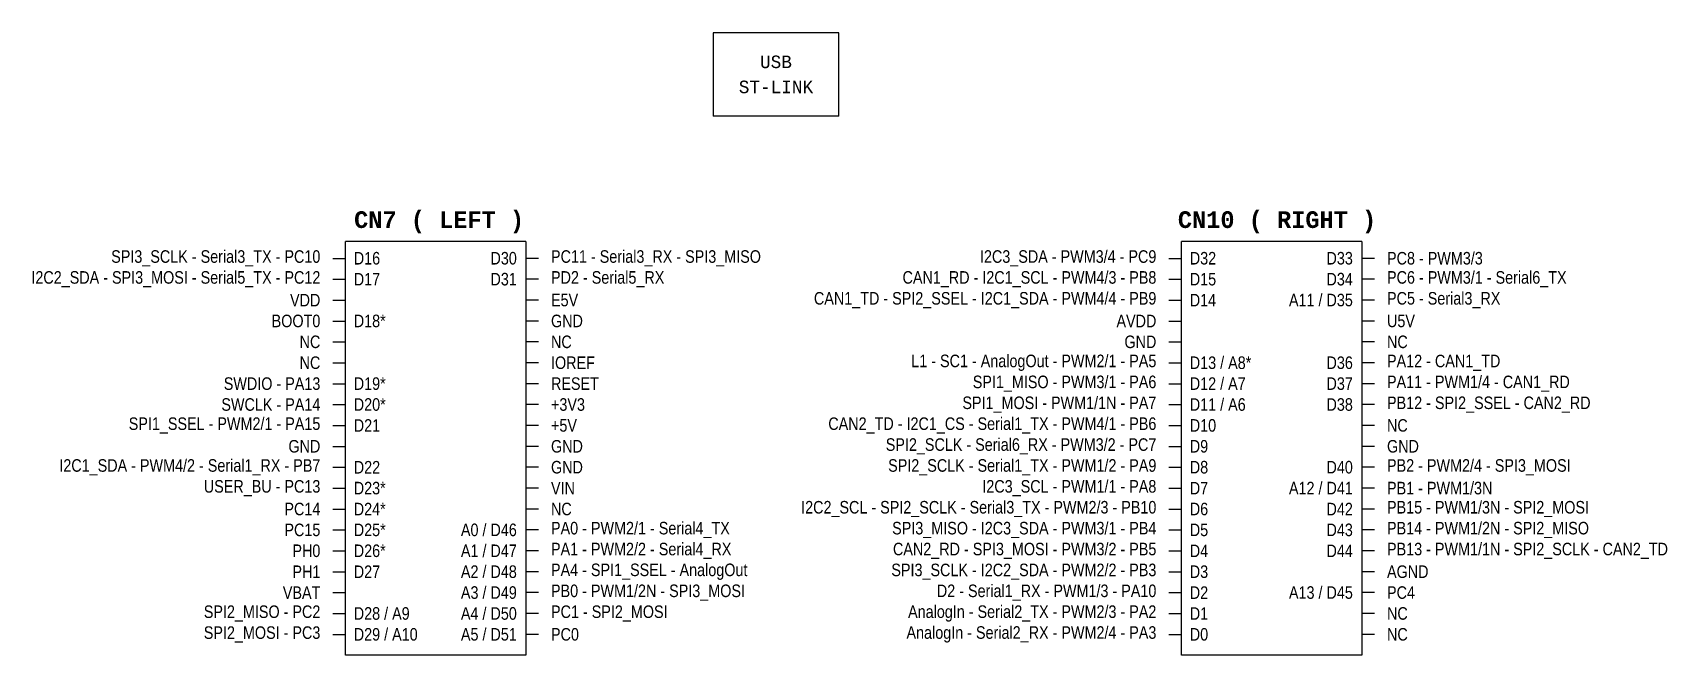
# Model space of a CAD drawing. Header units: millimetres. Extents: x -43 to 348, y -79 to 70.
import ezdxf

# ---------------------------------------------------------------- set-up
doc = ezdxf.new("R2010")
doc.units = ezdxf.units.MM
doc.layers.get('0').update_dxf_attribs({"lineweight": 25})
doc.styles.add('textstyle100', font='')
doc.styles.add('textstyle101', font='')
doc.styles.add('textstyle102', font='')
doc.styles.add('textstyle103', font='')
doc.styles.add('textstyle104', font='')
doc.styles.add('textstyle105', font='')
doc.styles.add('textstyle106', font='')
doc.styles.add('textstyle107', font='')
doc.styles.add('textstyle108', font='')
doc.styles.add('textstyle109', font='')
doc.styles.add('textstyle11', font='')
doc.styles.add('textstyle110', font='')
doc.styles.add('textstyle111', font='')
doc.styles.add('textstyle112', font='')
doc.styles.add('textstyle113', font='')
doc.styles.add('textstyle114', font='')
doc.styles.add('textstyle115', font='')
doc.styles.add('textstyle116', font='')
doc.styles.add('textstyle117', font='')
doc.styles.add('textstyle118', font='')
doc.styles.add('textstyle119', font='')
doc.styles.add('textstyle12', font='')
doc.styles.add('textstyle120', font='')
doc.styles.add('textstyle121', font='')
doc.styles.add('textstyle122', font='')
doc.styles.add('textstyle123', font='')
doc.styles.add('textstyle124', font='')
doc.styles.add('textstyle125', font='')
doc.styles.add('textstyle126', font='')
doc.styles.add('textstyle127', font='')
doc.styles.add('textstyle128', font='')
doc.styles.add('textstyle129', font='')
doc.styles.add('textstyle13', font='')
doc.styles.add('textstyle130', font='')
doc.styles.add('textstyle131', font='')
doc.styles.add('textstyle132', font='')
doc.styles.add('textstyle133', font='')
doc.styles.add('textstyle134', font='')
doc.styles.add('textstyle135', font='')
doc.styles.add('textstyle136', font='')
doc.styles.add('textstyle137', font='')
doc.styles.add('textstyle138', font='')
doc.styles.add('textstyle139', font='')
doc.styles.add('textstyle14', font='')
doc.styles.add('textstyle140', font='')
doc.styles.add('textstyle15', font='')
doc.styles.add('textstyle16', font='')
doc.styles.add('textstyle17', font='')
doc.styles.add('textstyle18', font='')
doc.styles.add('textstyle19', font='')
doc.styles.add('textstyle20', font='')
doc.styles.add('textstyle21', font='')
doc.styles.add('textstyle22', font='')
doc.styles.add('textstyle23', font='')
doc.styles.add('textstyle24', font='')
doc.styles.add('textstyle25', font='')
doc.styles.add('textstyle26', font='')
doc.styles.add('textstyle27', font='')
doc.styles.add('textstyle28', font='')
doc.styles.add('textstyle29', font='')
doc.styles.add('textstyle30', font='')
doc.styles.add('textstyle31', font='')
doc.styles.add('textstyle32', font='')
doc.styles.add('textstyle33', font='')
doc.styles.add('textstyle34', font='')
doc.styles.add('textstyle35', font='')
doc.styles.add('textstyle36', font='')
doc.styles.add('textstyle37', font='')
doc.styles.add('textstyle38', font='')
doc.styles.add('textstyle39', font='')
doc.styles.add('textstyle40', font='')
doc.styles.add('textstyle41', font='')
doc.styles.add('textstyle42', font='')
doc.styles.add('textstyle43', font='')
doc.styles.add('textstyle44', font='')
doc.styles.add('textstyle45', font='')
doc.styles.add('textstyle46', font='')
doc.styles.add('textstyle47', font='')
doc.styles.add('textstyle48', font='')
doc.styles.add('textstyle49', font='')
doc.styles.add('textstyle50', font='')
doc.styles.add('textstyle51', font='')
doc.styles.add('textstyle52', font='')
doc.styles.add('textstyle53', font='')
doc.styles.add('textstyle54', font='')
doc.styles.add('textstyle55', font='')
doc.styles.add('textstyle56', font='')
doc.styles.add('textstyle57', font='')
doc.styles.add('textstyle58', font='')
doc.styles.add('textstyle59', font='')
doc.styles.add('textstyle60', font='')
doc.styles.add('textstyle61', font='')
doc.styles.add('textstyle62', font='')
doc.styles.add('textstyle63', font='')
doc.styles.add('textstyle64', font='')
doc.styles.add('textstyle65', font='')
doc.styles.add('textstyle66', font='')
doc.styles.add('textstyle67', font='')
doc.styles.add('textstyle68', font='')
doc.styles.add('textstyle69', font='')
doc.styles.add('textstyle70', font='')
doc.styles.add('textstyle71', font='')
doc.styles.add('textstyle72', font='')
doc.styles.add('textstyle73', font='')
doc.styles.add('textstyle74', font='')
doc.styles.add('textstyle75', font='')
doc.styles.add('textstyle76', font='')
doc.styles.add('textstyle77', font='')
doc.styles.add('textstyle78', font='')
doc.styles.add('textstyle79', font='')
doc.styles.add('textstyle80', font='')
doc.styles.add('textstyle81', font='')
doc.styles.add('textstyle82', font='')
doc.styles.add('textstyle83', font='')
doc.styles.add('textstyle84', font='')
doc.styles.add('textstyle85', font='')
doc.styles.add('textstyle86', font='')
doc.styles.add('textstyle87', font='')
doc.styles.add('textstyle88', font='')
doc.styles.add('textstyle89', font='')
doc.styles.add('textstyle90', font='')
doc.styles.add('textstyle91', font='')
doc.styles.add('textstyle92', font='')
doc.styles.add('textstyle93', font='')
doc.styles.add('textstyle94', font='')
doc.styles.add('textstyle95', font='')
doc.styles.add('textstyle96', font='')
doc.styles.add('textstyle97', font='')
doc.styles.add('textstyle98', font='')
doc.styles.add('textstyle99', font='')
doc.styles.get('textstyle100').set_extended_font_data('Ubuntu Condensed')
doc.styles.get('textstyle101').set_extended_font_data('Ubuntu Condensed')
doc.styles.get('textstyle102').set_extended_font_data('Ubuntu Condensed')
doc.styles.get('textstyle103').set_extended_font_data('Ubuntu Condensed')
doc.styles.get('textstyle104').set_extended_font_data('Ubuntu Condensed')
doc.styles.get('textstyle105').set_extended_font_data('Ubuntu Condensed')
doc.styles.get('textstyle106').set_extended_font_data('Ubuntu Condensed')
doc.styles.get('textstyle107').set_extended_font_data('Ubuntu Condensed')
doc.styles.get('textstyle108').set_extended_font_data('Ubuntu Condensed')
doc.styles.get('textstyle109').set_extended_font_data('Ubuntu Condensed')
doc.styles.get('textstyle11').set_extended_font_data('Ubuntu Condensed')
doc.styles.get('textstyle110').set_extended_font_data('Ubuntu Condensed')
doc.styles.get('textstyle111').set_extended_font_data('Ubuntu Condensed')
doc.styles.get('textstyle112').set_extended_font_data('Ubuntu Condensed')
doc.styles.get('textstyle113').set_extended_font_data('Ubuntu Condensed')
doc.styles.get('textstyle114').set_extended_font_data('Ubuntu Condensed')
doc.styles.get('textstyle115').set_extended_font_data('Ubuntu Condensed')
doc.styles.get('textstyle116').set_extended_font_data('Ubuntu Condensed')
doc.styles.get('textstyle117').set_extended_font_data('Ubuntu Condensed')
doc.styles.get('textstyle118').set_extended_font_data('Ubuntu Condensed')
doc.styles.get('textstyle119').set_extended_font_data('Ubuntu Condensed')
doc.styles.get('textstyle12').set_extended_font_data('Ubuntu Condensed')
doc.styles.get('textstyle120').set_extended_font_data('Ubuntu Condensed')
doc.styles.get('textstyle121').set_extended_font_data('Ubuntu Condensed')
doc.styles.get('textstyle122').set_extended_font_data('Ubuntu Condensed')
doc.styles.get('textstyle123').set_extended_font_data('Ubuntu Condensed')
doc.styles.get('textstyle124').set_extended_font_data('Ubuntu Condensed')
doc.styles.get('textstyle125').set_extended_font_data('Ubuntu Condensed')
doc.styles.get('textstyle126').set_extended_font_data('Ubuntu Condensed')
doc.styles.get('textstyle127').set_extended_font_data('Ubuntu Condensed')
doc.styles.get('textstyle128').set_extended_font_data('Ubuntu Condensed')
doc.styles.get('textstyle129').set_extended_font_data('Ubuntu Condensed')
doc.styles.get('textstyle13').set_extended_font_data('Ubuntu Condensed')
doc.styles.get('textstyle130').set_extended_font_data('Ubuntu Condensed')
doc.styles.get('textstyle131').set_extended_font_data('Ubuntu Condensed')
doc.styles.get('textstyle132').set_extended_font_data('Ubuntu Condensed')
doc.styles.get('textstyle133').set_extended_font_data('Ubuntu Condensed')
doc.styles.get('textstyle134').set_extended_font_data('Ubuntu Condensed')
doc.styles.get('textstyle135').set_extended_font_data('Ubuntu Condensed')
doc.styles.get('textstyle136').set_extended_font_data('Ubuntu Condensed')
doc.styles.get('textstyle137').set_extended_font_data('Ubuntu Condensed')
doc.styles.get('textstyle138').set_extended_font_data('Monospace')
doc.styles.get('textstyle139').set_extended_font_data('Monospace')
doc.styles.get('textstyle14').set_extended_font_data('Ubuntu Condensed')
doc.styles.get('textstyle140').set_extended_font_data('Monospace')
doc.styles.get('textstyle15').set_extended_font_data('Ubuntu Condensed')
doc.styles.get('textstyle16').set_extended_font_data('Ubuntu Condensed')
doc.styles.get('textstyle17').set_extended_font_data('Ubuntu Condensed')
doc.styles.get('textstyle18').set_extended_font_data('Ubuntu Condensed')
doc.styles.get('textstyle19').set_extended_font_data('Ubuntu Condensed')
doc.styles.get('textstyle20').set_extended_font_data('Ubuntu Condensed')
doc.styles.get('textstyle21').set_extended_font_data('Ubuntu Condensed')
doc.styles.get('textstyle22').set_extended_font_data('Ubuntu Condensed')
doc.styles.get('textstyle23').set_extended_font_data('Ubuntu Condensed')
doc.styles.get('textstyle24').set_extended_font_data('Ubuntu Condensed')
doc.styles.get('textstyle25').set_extended_font_data('Ubuntu Condensed')
doc.styles.get('textstyle26').set_extended_font_data('Ubuntu Condensed')
doc.styles.get('textstyle27').set_extended_font_data('Ubuntu Condensed')
doc.styles.get('textstyle28').set_extended_font_data('Ubuntu Condensed')
doc.styles.get('textstyle29').set_extended_font_data('Ubuntu Condensed')
doc.styles.get('textstyle30').set_extended_font_data('Ubuntu Condensed')
doc.styles.get('textstyle31').set_extended_font_data('Ubuntu Condensed')
doc.styles.get('textstyle32').set_extended_font_data('Ubuntu Condensed')
doc.styles.get('textstyle33').set_extended_font_data('Ubuntu Condensed')
doc.styles.get('textstyle34').set_extended_font_data('Ubuntu Condensed')
doc.styles.get('textstyle35').set_extended_font_data('Ubuntu Condensed')
doc.styles.get('textstyle36').set_extended_font_data('Ubuntu Condensed')
doc.styles.get('textstyle37').set_extended_font_data('Ubuntu Condensed')
doc.styles.get('textstyle38').set_extended_font_data('Ubuntu Condensed')
doc.styles.get('textstyle39').set_extended_font_data('Ubuntu Condensed')
doc.styles.get('textstyle40').set_extended_font_data('Ubuntu Condensed')
doc.styles.get('textstyle41').set_extended_font_data('Ubuntu Condensed')
doc.styles.get('textstyle42').set_extended_font_data('Ubuntu Condensed')
doc.styles.get('textstyle43').set_extended_font_data('Ubuntu Condensed')
doc.styles.get('textstyle44').set_extended_font_data('Ubuntu Condensed')
doc.styles.get('textstyle45').set_extended_font_data('Ubuntu Condensed')
doc.styles.get('textstyle46').set_extended_font_data('Ubuntu Condensed')
doc.styles.get('textstyle47').set_extended_font_data('Ubuntu Condensed')
doc.styles.get('textstyle48').set_extended_font_data('Ubuntu Condensed')
doc.styles.get('textstyle49').set_extended_font_data('Ubuntu Condensed')
doc.styles.get('textstyle50').set_extended_font_data('Ubuntu Condensed')
doc.styles.get('textstyle51').set_extended_font_data('Ubuntu Condensed')
doc.styles.get('textstyle52').set_extended_font_data('Ubuntu Condensed')
doc.styles.get('textstyle53').set_extended_font_data('Ubuntu Condensed')
doc.styles.get('textstyle54').set_extended_font_data('Ubuntu Condensed')
doc.styles.get('textstyle55').set_extended_font_data('Ubuntu Condensed')
doc.styles.get('textstyle56').set_extended_font_data('Ubuntu Condensed')
doc.styles.get('textstyle57').set_extended_font_data('Ubuntu Condensed')
doc.styles.get('textstyle58').set_extended_font_data('Ubuntu Condensed')
doc.styles.get('textstyle59').set_extended_font_data('Ubuntu Condensed')
doc.styles.get('textstyle60').set_extended_font_data('Ubuntu Condensed')
doc.styles.get('textstyle61').set_extended_font_data('Ubuntu Condensed')
doc.styles.get('textstyle62').set_extended_font_data('Ubuntu Condensed')
doc.styles.get('textstyle63').set_extended_font_data('Ubuntu Condensed')
doc.styles.get('textstyle64').set_extended_font_data('Ubuntu Condensed')
doc.styles.get('textstyle65').set_extended_font_data('Ubuntu Condensed')
doc.styles.get('textstyle66').set_extended_font_data('Ubuntu Condensed')
doc.styles.get('textstyle67').set_extended_font_data('Ubuntu Condensed')
doc.styles.get('textstyle68').set_extended_font_data('Ubuntu Condensed')
doc.styles.get('textstyle69').set_extended_font_data('Ubuntu Condensed')
doc.styles.get('textstyle70').set_extended_font_data('Ubuntu Condensed')
doc.styles.get('textstyle71').set_extended_font_data('Ubuntu Condensed')
doc.styles.get('textstyle72').set_extended_font_data('Ubuntu Condensed')
doc.styles.get('textstyle73').set_extended_font_data('Ubuntu Condensed')
doc.styles.get('textstyle74').set_extended_font_data('Ubuntu Condensed')
doc.styles.get('textstyle75').set_extended_font_data('Ubuntu Condensed')
doc.styles.get('textstyle76').set_extended_font_data('Ubuntu Condensed')
doc.styles.get('textstyle77').set_extended_font_data('Ubuntu Condensed')
doc.styles.get('textstyle78').set_extended_font_data('Ubuntu Condensed')
doc.styles.get('textstyle79').set_extended_font_data('Ubuntu Condensed')
doc.styles.get('textstyle80').set_extended_font_data('Ubuntu Condensed')
doc.styles.get('textstyle81').set_extended_font_data('Ubuntu Condensed')
doc.styles.get('textstyle82').set_extended_font_data('Ubuntu Condensed')
doc.styles.get('textstyle83').set_extended_font_data('Ubuntu Condensed')
doc.styles.get('textstyle84').set_extended_font_data('Ubuntu Condensed')
doc.styles.get('textstyle85').set_extended_font_data('Ubuntu Condensed')
doc.styles.get('textstyle86').set_extended_font_data('Ubuntu Condensed')
doc.styles.get('textstyle87').set_extended_font_data('Ubuntu Condensed')
doc.styles.get('textstyle88').set_extended_font_data('Ubuntu Condensed')
doc.styles.get('textstyle89').set_extended_font_data('Ubuntu Condensed')
doc.styles.get('textstyle90').set_extended_font_data('Ubuntu Condensed')
doc.styles.get('textstyle91').set_extended_font_data('Ubuntu Condensed')
doc.styles.get('textstyle92').set_extended_font_data('Ubuntu Condensed')
doc.styles.get('textstyle93').set_extended_font_data('Ubuntu Condensed')
doc.styles.get('textstyle94').set_extended_font_data('Ubuntu Condensed')
doc.styles.get('textstyle95').set_extended_font_data('Ubuntu Condensed')
doc.styles.get('textstyle96').set_extended_font_data('Ubuntu Condensed')
doc.styles.get('textstyle97').set_extended_font_data('Ubuntu Condensed')
doc.styles.get('textstyle98').set_extended_font_data('Ubuntu Condensed')
doc.styles.get('textstyle99').set_extended_font_data('Ubuntu Condensed')

msp = doc.modelspace()

# ---------------------------------------------------------------- linework, layer by layer
for p, q in [((150, 70), (120, 70)), ((120, 70), (120, 50)), ((150, 50), (150, 70)), ((150, 50), (120, 50)), ((32, -79), (32, 20)), ((75.18, 20), (32, 20)), ((75.18, 20), (75.18, -79)), ((232, -79), (232, 20)), ((275.18, 20), (232, 20)), ((275.18, 20), (275.18, -79)), ((29, 16), (32, 16)), ((78.18, 16), (75.18, 16)), ((229, 16), (232, 16)), ((278.18, 16), (275.18, 16)), ((29, 11), (32, 11)), ((78.18, 11), (75.18, 11)), ((229, 11), (232, 11)), ((278.18, 11), (275.18, 11)), ((29, 6), (32, 6)), ((78.18, 6), (75.18, 6)), ((229, 6), (232, 6)), ((278.18, 6), (275.18, 6)), ((29, 1), (32, 1)), ((78.18, 1), (75.18, 1)), ((229, 1), (232, 1)), ((278.18, 1), (275.18, 1)), ((29, -4), (32, -4)), ((78.18, -4), (75.18, -4)), ((229, -4), (232, -4)), ((278.18, -4), (275.18, -4)), ((29, -9), (32, -9)), ((78.18, -9), (75.18, -9)), ((229, -9), (232, -9)), ((278.18, -9), (275.18, -9)), ((29, -14), (32, -14)), ((78.18, -14), (75.18, -14)), ((229, -14), (232, -14)), ((278.18, -14), (275.18, -14)), ((29, -19), (32, -19)), ((78.18, -19), (75.18, -19)), ((229, -19), (232, -19)), ((278.18, -19), (275.18, -19)), ((29, -24), (32, -24)), ((78.18, -24), (75.18, -24)), ((229, -24), (232, -24)), ((278.18, -24), (275.18, -24)), ((29, -29), (32, -29)), ((78.18, -29), (75.18, -29)), ((229, -29), (232, -29)), ((278.18, -29), (275.18, -29)), ((29, -34), (32, -34)), ((78.18, -34), (75.18, -34)), ((229, -34), (232, -34)), ((278.18, -34), (275.18, -34)), ((29, -39), (32, -39)), ((78.18, -39), (75.18, -39)), ((229, -39), (232, -39)), ((278.18, -39), (275.18, -39)), ((29, -44), (32, -44)), ((78.18, -44), (75.18, -44)), ((229, -44), (232, -44)), ((278.18, -44), (275.18, -44)), ((29, -49), (32, -49)), ((78.18, -49), (75.18, -49)), ((229, -49), (232, -49)), ((278.18, -49), (275.18, -49)), ((29, -54), (32, -54)), ((78.18, -54), (75.18, -54)), ((229, -54), (232, -54)), ((278.18, -54), (275.18, -54)), ((29, -59), (32, -59)), ((78.18, -59), (75.18, -59)), ((229, -59), (232, -59)), ((278.18, -59), (275.18, -59)), ((29, -64), (32, -64)), ((78.18, -64), (75.18, -64)), ((229, -64), (232, -64)), ((278.18, -64), (275.18, -64)), ((29, -69), (32, -69)), ((78.18, -69), (75.18, -69)), ((229, -69), (232, -69)), ((278.18, -69), (275.18, -69)), ((29, -74), (32, -74)), ((78.18, -74), (75.18, -74)), ((229, -74), (232, -74)), ((278.18, -74), (275.18, -74)), ((75.18, -79), (32, -79)), ((275.18, -79), (232, -79))]:
    msp.add_line(p, q)

# ---------------------------------------------------------------- texts
at = {"line_spacing_factor": 1.2}
for s, insert, char_height, attachment_point, style in [('USB\\PST-LINK', (135, 60), 3, 5, 'textstyle139'), ('\\fMonospace|b1|i0|c0|p0;CN7 ( LEFT )', (54.41, 22), 4, 8, 'textstyle140'), ('\\fMonospace|b1|i0|c0|p0;CN10 ( RIGHT )', (254.87, 22), 4, 8, 'textstyle138'), ('SPI3_SCLK - Serial3_TX - PC10', (26, 16), 3, 6, 'textstyle16'), ('D16', (34, 16), 3, 4, 'textstyle49'), ('D30', (73, 16), 3, 6, 'textstyle62'), ('PC11 - Serial3_RX - SPI3_MISO', (81.18, 16), 3, 4, 'textstyle121'), ('I2C3_SDA - PWM3/4 - PC9', (226, 16), 3, 6, 'textstyle13'), ('D32', (234, 16), 3, 4, 'textstyle22'), ('D33', (273, 16), 3, 6, 'textstyle37'), ('PC8 - PWM3/3', (281.18, 16), 3, 4, 'textstyle118'), ('I2C2_SDA - SPI3_MOSI - Serial5_TX - PC12', (26, 11), 3, 6, 'textstyle73'), ('D17', (34, 11), 3, 4, 'textstyle50'), ('D31', (73, 11), 3, 6, 'textstyle63'), ('PD2 - Serial5_RX', (81.18, 11), 3, 4, 'textstyle127'), ('CAN1_RD - I2C1_SCL - PWM4/3 - PB8', (226, 11), 3, 6, 'textstyle19'), ('D15', (234, 11), 3, 4, 'textstyle20'), ('D34', (273, 11), 3, 6, 'textstyle38'), ('PC6 - PWM3/1 - Serial6_TX', (281.18, 11), 3, 4, 'textstyle124'), ('CAN1_TD - SPI2_SSEL - I2C1_SDA - PWM4/4 - PB9', (226, 6), 3, 6, 'textstyle12'), ('PC5 - Serial3_RX', (281.18, 6), 3, 4, 'textstyle117'), ('VDD', (26, 6), 3, 6, 'textstyle15'), ('E5V', (81.18, 6), 3, 4, 'textstyle120'), ('D14', (234, 6), 3, 4, 'textstyle21'), ('A11 / D35', (273, 6), 3, 6, 'textstyle39'), ('BOOT0', (26, 1), 3, 6, 'textstyle72'), ('D18*', (34, 1), 3, 4, 'textstyle70'), ('GND', (81.18, 1), 3, 4, 'textstyle126'), ('AVDD', (226, 1), 3, 6, 'textstyle18'), ('U5V', (281.18, 1), 3, 4, 'textstyle123'), ('NC', (26, -4), 3, 6, 'textstyle14'), ('NC', (81.18, -4), 3, 4, 'textstyle119'), ('GND', (226, -4), 3, 6, 'textstyle11'), ('NC', (281.18, -4), 3, 4, 'textstyle116'), ('NC', (26, -9), 3, 6, 'textstyle71'), ('IOREF', (81.18, -9), 3, 4, 'textstyle125'), ('L1 - SC1 - AnalogOut - PWM2/1 - PA5', (226, -9), 3, 6, 'textstyle17'), ('D13 / A8*', (234, -9), 3, 4, 'textstyle23'), ('D36', (273, -9), 3, 6, 'textstyle40'), ('PA12 - CAN1_TD', (281.18, -9), 3, 4, 'textstyle122'), ('SWDIO - PA13', (26, -14), 3, 6, 'textstyle99'), ('D19*', (34, -14), 3, 4, 'textstyle51'), ('RESET', (81.18, -14), 3, 4, 'textstyle101'), ('SPI1_MISO - PWM3/1 - PA6', (226, -14), 3, 6, 'textstyle98'), ('D12 / A7', (234, -14), 3, 4, 'textstyle24'), ('D37', (273, -14), 3, 6, 'textstyle41'), ('PA11 - PWM1/4 - CAN1_RD', (281.18, -14), 3, 4, 'textstyle100'), ('SWCLK - PA14', (26, -19), 3, 6, 'textstyle75'), ('D20*', (34, -19), 3, 4, 'textstyle52'), ('+3V3', (81.18, -19), 3, 4, 'textstyle133'), ('SPI1_MOSI - PWM1/1N - PA7', (226, -19), 3, 6, 'textstyle74'), ('D11 / A6', (234, -19), 3, 4, 'textstyle25'), ('D38', (273, -19), 3, 6, 'textstyle42'), ('PB12 - SPI2_SSEL - CAN2_RD', (281.18, -19), 3, 4, 'textstyle132'), ('SPI1_SSEL - PWM2/1 - PA15', (26, -24), 3, 6, 'textstyle77'), ('D21', (34, -24), 3, 4, 'textstyle53'), ('+5V ', (81.18, -24), 3, 4, 'textstyle131'), ('CAN2_TD - I2C1_CS - Serial1_TX - PWM4/1 - PB6', (226, -24), 3, 6, 'textstyle76'), ('D10', (234, -24), 3, 4, 'textstyle26'), ('NC', (281.18, -24), 3, 4, 'textstyle130'), ('SPI2_SCLK - Serial6_RX - PWM3/2 - PC7', (226, -29), 3, 6, 'textstyle78'), ('GND', (26, -29), 3, 6, 'textstyle79'), ('GND', (81.18, -29), 3, 4, 'textstyle113'), ('D9', (234, -29), 3, 4, 'textstyle27'), ('GND', (281.18, -29), 3, 4, 'textstyle112'), ('I2C1_SDA - PWM4/2 - Serial1_RX - PB7', (26, -34), 3, 6, 'textstyle81'), ('D22', (34, -34), 3, 4, 'textstyle54'), ('GND', (81.18, -34), 3, 4, 'textstyle111'), ('SPI2_SCLK - Serial1_TX - PWM1/2 - PA9', (226, -34), 3, 6, 'textstyle80'), ('D8', (234, -34), 3, 4, 'textstyle28'), ('D40', (273, -34), 3, 6, 'textstyle43'), ('PB2 - PWM2/4 - SPI3_MOSI', (281.18, -34), 3, 4, 'textstyle110'), ('USER_BU - PC13', (26, -39), 3, 6, 'textstyle83'), ('D23*', (34, -39), 3, 4, 'textstyle55'), ('VIN', (81.18, -39), 3, 4, 'textstyle129'), ('I2C3_SCL - PWM1/1 - PA8', (226, -39), 3, 6, 'textstyle82'), ('D7', (234, -39), 3, 4, 'textstyle29'), ('A12 / D41', (273, -39), 3, 6, 'textstyle44'), ('PB1 - PWM1/3N', (281.18, -39), 3, 4, 'textstyle128'), ('PC14', (26, -44), 3, 6, 'textstyle85'), ('D24*', (34, -44), 3, 4, 'textstyle56'), ('NC', (81.18, -44), 3, 4, 'textstyle115'), ('I2C2_SCL - SPI2_SCLK - Serial3_TX - PWM2/3 - PB10', (226, -44), 3, 6, 'textstyle84'), ('D6', (234, -44), 3, 4, 'textstyle30'), ('D42', (273, -44), 3, 6, 'textstyle45'), ('PB15 - PWM1/3N - SPI2_MOSI', (281.18, -44), 3, 4, 'textstyle114'), ('PA0 - PWM2/1 - Serial4_TX', (81.18, -49), 3, 4, 'textstyle105'), ('SPI3_MISO - I2C3_SDA - PWM3/1 - PB4', (226, -49), 3, 6, 'textstyle86'), ('PB14 - PWM1/2N - SPI2_MISO', (281.18, -49), 3, 4, 'textstyle104'), ('PC15', (26, -49), 3, 6, 'textstyle87'), ('D25*', (34, -49), 3, 4, 'textstyle57'), ('A0 / D46', (73, -49), 3, 6, 'textstyle64'), ('D5', (234, -49), 3, 4, 'textstyle31'), ('D43', (273, -49), 3, 6, 'textstyle46'), ('PH0', (26, -54), 3, 6, 'textstyle89'), ('D26*', (34, -54), 3, 4, 'textstyle58'), ('A1 / D47', (73, -54), 3, 6, 'textstyle65'), ('PA1 - PWM2/2 - Serial4_RX', (81.18, -54), 3, 4, 'textstyle103'), ('CAN2_RD - SPI3_MOSI - PWM3/2 - PB5', (226, -54), 3, 6, 'textstyle88'), ('D4', (234, -54), 3, 4, 'textstyle32'), ('D44', (273, -54), 3, 6, 'textstyle47'), ('PB13 - PWM1/1N - SPI2_SCLK - CAN2_TD', (281.18, -54), 3, 4, 'textstyle102'), ('PH1', (26, -59), 3, 6, 'textstyle91'), ('D27', (34, -59), 3, 4, 'textstyle59'), ('A2 / D48', (73, -59), 3, 6, 'textstyle66'), ('PA4 - SPI1_SSEL - AnalogOut ', (81.18, -59), 3, 4, 'textstyle109'), ('SPI3_SCLK - I2C2_SDA - PWM2/2 - PB3', (226, -59), 3, 6, 'textstyle90'), ('D3', (234, -59), 3, 4, 'textstyle33'), ('AGND', (281.18, -59), 3, 4, 'textstyle108'), ('VBAT', (26, -64), 3, 6, 'textstyle93'), ('A3 / D49', (73, -64), 3, 6, 'textstyle67'), ('PB0 - PWM1/2N - SPI3_MOSI', (81.18, -64), 3, 4, 'textstyle107'), ('D2 - Serial1_RX - PWM1/3 - PA10', (226, -64), 3, 6, 'textstyle92'), ('D2', (234, -64), 3, 4, 'textstyle34'), ('A13 / D45', (273, -64), 3, 6, 'textstyle48'), ('PC4', (281.18, -64), 3, 4, 'textstyle106'), ('SPI2_MISO - PC2', (26, -69), 3, 6, 'textstyle95'), ('D28 / A9', (34, -69), 3, 4, 'textstyle60'), ('A4 / D50', (73, -69), 3, 6, 'textstyle68'), ('PC1 - SPI2_MOSI', (81.18, -69), 3, 4, 'textstyle137'), ('AnalogIn - Serial2_TX - PWM2/3 - PA2', (226, -69), 3, 6, 'textstyle94'), ('D1', (234, -69), 3, 4, 'textstyle35'), ('NC', (281.18, -69), 3, 4, 'textstyle136'), ('SPI2_MOSI - PC3', (26, -74), 3, 6, 'textstyle97'), ('D29 / A10', (34, -74), 3, 4, 'textstyle61'), ('A5 / D51', (73, -74), 3, 6, 'textstyle69'), ('PC0', (81.18, -74), 3, 4, 'textstyle135'), ('AnalogIn - Serial2_RX - PWM2/4 - PA3', (226, -74), 3, 6, 'textstyle96'), ('D0', (234, -74), 3, 4, 'textstyle36'), ('NC', (281.18, -74), 3, 4, 'textstyle134')]:
    msp.add_mtext(s, dxfattribs=dict(at, insert=insert, char_height=char_height, attachment_point=attachment_point, style=style))

doc.saveas('drawing.dxf')
